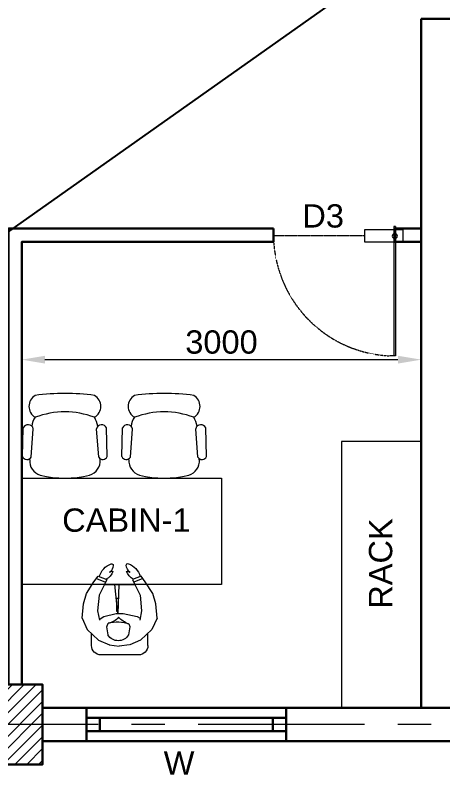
# Model space of a CAD drawing. Header units: millimetres. Extents: x 131588 to 161213, y -145881 to -124325.
# Drawn here: x 145288 to 148494, y -139390 to -133575 of the extents above; entities that cross this region are included whole.
import ezdxf

# ---------------------------------------------------------------- set-up
doc = ezdxf.new("R2010")
doc.units = ezdxf.units.MM
doc.header["$MEASUREMENT"] = 0
doc.linetypes.add('CENTER', pattern=[2, 1.25, -0.25, 0.25, -0.25])
doc.linetypes.add('DASHED2', pattern=[0.375, 0.25, -0.125])
for name, color, linetype, lineweight in [('CEN-1', 1, 'CENTER', 18), ('DIMENSION', 84, 'Continuous', 15), ('DIMLINE', 10, 'Continuous', 18), ('Furniture', 235, 'Continuous', 0), ('GLASS', 145, 'Continuous', 5), ('MAIN', 3, 'Continuous', 30), ('MAIN-4', 6, 'Continuous', 30), ('SEC', 253, 'Continuous', 15), ('TEXT', 4, 'Continuous', 13), ('TEXT-1', 7, 'Continuous', 20)]:
    doc.layers.add(name, color=color, linetype=linetype, lineweight=lineweight)
doc.layers.add('H', color=7, linetype='Continuous')
doc.styles.get("Standard").update_dxf_attribs({"font": ''})
doc.styles.get('Standard').set_extended_font_data('Arial')
doc.dimstyles.new('DIM-50', dxfattribs={"dimscale": 50, "dimtxt": 2.5, "dimasz": 2.5, "dimexe": 1.5, "dimexo": 0.05, "dimgap": 0.6, "dimtad": 1, "dimzin": 9, "dimdsep": 46, "dimtxsty": 'Standard', "dimcen": 0, "dimclrd": 32, "dimclre": 32, "dimadec": 0, "dimazin": 0, "dimtp": 0.1, "dimtm": 0.1, "dimtfac": 0.71, "dimtofl": 0, "dimtmove": 1, "dimatfit": 3, "dimfxl": 1, "dimtolj": 1, "dimtzin": 7, "dimlwd": -1, "dimlwe": -1, "dimarcsym": 1})

# ---------------------------------------------------------------- blocks, each defined once
blk = doc.blocks.new('rr')
at = {"layer": 'TEXT', "color": 7}
for p, q in [((298235, -105548.2), (298149.9, -105587.7)), ((298235, -105548.2), (298341.6, -105557.9)), ((298341.6, -105557.9), (298418.6, -105581.4)), ((298418.6, -105581.4), (298506.5, -105637.9)), ((298029.1, -105617.9), (298123, -105617.9)), ((298149.9, -105587.7), (298068.3, -105672.4)), ((298506.5, -105637.9), (298550.5, -105669.3)), ((297958.6, -105688.4), (297958.6, -105970.4)), ((298068.3, -105672.4), (298033.7, -105754.1)), ((298289.8, -105664.6), (298220.6, -105678.7)), ((298246.6, -105697.8), (298234.7, -105675.9)), ((298270.2, -105803), (298246.6, -105697.8)), ((298406, -105675.6), (298289.8, -105664.6)), ((298487.7, -105716.4), (298406, -105675.6)), ((298532, -105656.1), (298504, -105723.9)), ((298550.5, -105669.3), (298525.4, -105733.7)), ((298033.7, -105756.4), (298023.5, -105832.5)), ((298108.2, -105761), (298170.1, -105750.9)), ((298170.1, -105750.9), (298189.2, -105757.2)), ((298486.5, -105944.6), (298486.5, -105715.8)), ((298525.4, -105733.7), (298487.7, -105716.4)), ((298270.2, -105856.3), (298270.2, -105803)), ((298033.7, -105908.6), (298023.5, -105832.5)), ((298246.6, -105948.9), (298270.2, -105856.3)), ((298270.2, -105841.1), (298486.5, -105833.1)), ((298270.2, -105843.2), (298486.5, -105865.6)), ((298358.6, -105852.9), (298285, -105852.9)), ((298381.6, -105837), (298381.6, -105854.8)), ((298068.3, -105987.9), (298033.7, -105906.3)), ((298108.2, -105915.2), (298170.1, -105925.3)), ((298170.1, -105925.3), (298197.6, -105916.1)), ((298525.4, -105926.7), (298487.7, -105944)), ((298550.5, -105991.1), (298525.4, -105926.7)), ((298150, -106072.7), (298068.3, -105987.9)), ((298289.8, -105995.8), (298220.6, -105981.7)), ((298224.9, -105982.5), (298246.6, -105948.9)), ((298406, -105984.8), (298289.8, -105995.8)), ((298487.7, -105944), (298406, -105984.8)), ((298532, -106004.3), (298504, -105936.5)), ((298506.5, -106022.5), (298550.5, -105991.1)), ((298029.1, -106040.8), (298117, -106040.8)), ((298418.6, -106079), (298506.5, -106022.5)), ((298235, -106112.1), (298150, -106072.7)), ((298235, -106112.1), (298341.6, -106102.5)), ((298341.6, -106102.5), (298418.6, -106079))]:
    blk.add_line(p, q, dxfattribs=at)
for centre, major_axis, start_param, end_param in [((298029.1, -105688.4), (49.8, 49.8), 0.785398, 2.356194), ((298505.1, -105816.7), (104.9, 104.9), -0.421869, 0.489767), ((297965.9, -105848.8), (170.6, 170.6), -1.068373, -0.39635), ((298619.9, -105679.3), (73.6, 73.6), 2.838638, 3.585677), ((298571.7, -105768), (11.6, 11.6), -1.392775, 0.371356), ((298637.4, -105702), (55.2, 55.2), 3.067512, 3.856448), ((298154.8, -105840.4), (63.7, -63.7), 2.898963, 4.955018), ((298370.9, -105697.4), (135.1, 135.1), 2.703582, 3.183333), ((298632.8, -105768.2), (8.31, 8.31), 3.856448, 5.861316), ((298314.8, -105930.8), (83.5, 83.5), 1.454362, 2.231901), ((298619, -105978.6), (73.6, -73.6), 2.697508, 3.444547), ((298504.2, -105841.1), (104.9, -104.9), 5.793418, 6.705054), ((298636.5, -105955.9), (55.2, -55.2), 2.426738, 3.215673), ((298570.7, -105889.9), (11.6, -11.6), 5.911829, 7.67596), ((298631.8, -105889.7), (8.31, -8.31), 0.421869, 2.426738), ((298029.1, -105970.4), (49.8, -49.8), 3.926991, 5.497787)]:
    blk.add_ellipse(centre, major_axis=major_axis, ratio=1, start_param=start_param, end_param=end_param, dxfattribs=at)
blk = doc.blocks.new('3rerr')
at = {"layer": 'Furniture', "color": 0, "linetype": 'ByBlock'}
for p, q in [((299448.2, -105670.2), (299662.5, -105675.7)), ((299423.7, -105723.5), (299431.7, -105724.2)), ((299423.7, -105723.5), (299431.6, -105724)), ((299444.1, -105734.4), (299656.4, -105750.8)), ((299444.1, -106241.4), (299656.4, -106224.9)), ((299423.7, -106252.2), (299431.6, -106251.6)), ((299448.2, -106305.6), (299662.5, -106300.1))]:
    blk.add_line(p, q, dxfattribs=at)
for centre, radius, start, end in [((299459.4, -105703.1), 34.8, 108.71617, 243.95689), ((299647.6, -105712.3), 39.5, 282.86629, 67.84358), ((299414.1, -105833.7), 110.6, 85, 163.89134), ((299665.8, -105865.7), 126.3, 52.74074, 85.35287), ((299824.6, -105813.4), 95.4, 30.39269, 149.60731), ((300064.8, -105987.9), 779.2, 166.27501, 193.72499), ((299155.6, -105987.9), 627.5, 339.20895, 20.79105), ((298194, -105987.9), 1727.3, 352.59073, 7.40927), ((299414.1, -106142.1), 110.6, 196.10866, 275), ((299647.6, -106263.5), 39.5, 292.15642, 77.13371), ((299608, -105956.5), 287.5, 283.65482, 297.8506), ((299824.6, -106162.4), 95.4, 210.39269, 329.60731), ((299459.4, -106272.7), 34.8, 116.04311, 251.28383)]:
    blk.add_arc(centre, radius, start, end, dxfattribs=at)
blk = doc.blocks.new('gd1')
at = {"layer": 'GLASS', "color": 4, "linetype": 'DASHED2', "ltscale": 0.001}
blk.add_line((345380.4, -498507.9), (345380.4, -497801.8), dxfattribs=at)
at = {"layer": 'GLASS'}
for p, q in [((345331.4, -498507.9), (345429.4, -498507.9)), ((345331.4, -498801.8), (345331.4, -498507.9)), ((345429.4, -498507.9), (345429.4, -498801.8)), ((345429.4, -498801.8), (345331.4, -498801.8))]:
    blk.add_line(p, q, dxfattribs=at)
at = {"layer": 'GLASS', "color": 4}
for p, q in [((344453.9, -498744), (344453.9, -498702.2)), ((345453.9, -498732), (344453.9, -498732)), ((345453.9, -498744), (344453.9, -498744)), ((345453.9, -498744), (345453.9, -498732.3))]:
    blk.add_line(p, q, dxfattribs=at)
at = {"layer": 'GLASS', "color": 4, "linetype": 'DASHED2'}
blk.add_ellipse((345430.5, -498780.7), major_axis=(-687, 717.8), ratio=0.969274, start_param=-0.727797, end_param=0.74268, dxfattribs=at)
at = {"layer": 'GLASS', "extrusion": (8.38188e-23, -2.79396e-23, -1)}
blk.add_ellipse((345379.9, -498739.7), major_axis=(-13.9, 13.9), ratio=1, start_param=6.283185307179586, end_param=12.56637061435917, dxfattribs=at)
blk = doc.blocks.new('*D459')
at = {"layer": 'Defpoints', "color": 0, "ltscale": 100, "transparency": 16777216}
for p in [(145334.6, -136160.8), (148334.6, -136160.8), (148334.6, -136160.8)]:
    blk.add_point(p, dxfattribs=at)
at = {"layer": 'DIMLINE', "color": 32, "linetype": 'ByBlock', "ltscale": 100, "transparency": 16777216}
for p, q in [((145334.6, -136157.3), (145334.6, -136055.8)), ((148334.6, -136157.3), (148334.6, -136055.8)), ((145509.6, -136160.8), (148159.6, -136160.8))]:
    blk.add_line(p, q, dxfattribs=at)
at = {"layer": 'DIMLINE', "color": 32, "ltscale": 100, "transparency": 16777216}
for points in [[(145509.6, -136131.6), (145509.6, -136190), (145334.6, -136160.8)], [(148159.6, -136131.6), (148159.6, -136190), (148334.6, -136160.8)]]:
    blk.add_solid(points, dxfattribs=at)
at = {"layer": 'DIMLINE', "color": 0, "ltscale": 100, "transparency": 16777216, "insert": (146834.6, -136029.4), "char_height": 175, "attachment_point": 5}
blk.add_mtext('\\A1;3000', dxfattribs=at)

msp = doc.modelspace()

# ---------------------------------------------------------------- hatches: boundary and pattern name
at = {"layer": 'SEC', "ltscale": 100}
h = msp.add_hatch(dxfattribs=at)
h.set_pattern_fill('ANSI31', color=8, scale=500)
h.set_pattern_definition([(45, (77774.82, -119736.33), (-44.194174, 44.194174), [])])
h.paths.add_polyline_path([(144991.578, -138601.052), (145491.578, -138601.052), (145491.578, -139201.052), (144991.578, -139201.052)])

# ---------------------------------------------------------------- linework, layer by layer
at = {"layer": 'CEN-1', "ltscale": 1000}
msp.add_lwpolyline([(133909.578, -125901.052), (153909.578, -125901.052), (153909.578, -138901.052), (133909.578, -138901.052)], close=True, dxfattribs=at)
at = {"layer": 'H', "ltscale": 100}
msp.add_line((131587.724, -144849.794), (160612.243, -124325.313), dxfattribs=at)
at = {"layer": 'MAIN', "color": 5, "ltscale": 100}
for p, q in [((147320.078, -138851.052), (145820.078, -138851.052)), ((147320.078, -138951.052), (145820.078, -138951.052))]:
    msp.add_line(p, q, dxfattribs=at)
at = {"layer": 'MAIN', "color": 6}
for points in [[(145234.578, -138601.052), (145234.578, -135176.052), (147224.502, -135176.052)], [(148134.578, -135176.052), (148334.578, -135176.052)], [(145334.578, -138601.052), (145334.578, -135276.052), (147224.502, -135276.052)], [(148134.578, -135276.052), (148334.578, -135276.052)]]:
    msp.add_lwpolyline(points, dxfattribs=at)
at = {"layer": 'MAIN', "color": 0, "lineweight": 20}
for points in [[(147734.578, -136776.052), (147734.578, -138776.052), (148334.578, -138776.052), (148334.578, -136776.052)], [(145334.578, -137050.528), (146834.578, -137050.528), (146834.578, -137850.528), (145334.578, -137850.528)]]:
    msp.add_lwpolyline(points, close=True, dxfattribs=at)
at = {"layer": 'MAIN', "ltscale": 100}
msp.add_lwpolyline([(144991.578, -138601.052), (145491.578, -138601.052), (145491.578, -139201.052), (144991.578, -139201.052)], close=True, dxfattribs=at)
at = {"layer": 'MAIN', "color": 5, "ltscale": 100}
for points in [[(147320.078, -138776.052), (145820.078, -138776.052), (145820.078, -139026.052), (147320.078, -139026.052)], [(147220.078, -138851.052), (145920.078, -138851.052), (145920.078, -138951.052), (147220.078, -138951.052)]]:
    msp.add_lwpolyline(points, close=True, dxfattribs=at)
at = {"layer": 'MAIN-4', "ltscale": 1000}
for p, q in [((148334.578, -138776.052), (148334.578, -133601.052)), ((148584.578, -133601.052, 0), (148334.578, -133601.052, 0)), ((147224.502, -135276.052, 0), (147224.502, -135176.052, 0)), ((148134.578, -135276.052), (148134.578, -135176.052))]:
    msp.add_line(p, q, dxfattribs=at)
for points in [[(145491.578, -138776.052), (150659.578, -138776.052)], [(145491.578, -139026.052), (150659.578, -139026.052)]]:
    msp.add_lwpolyline(points, dxfattribs=at)

# ---------------------------------------------------------------- block references
at = {"layer": 'DIMENSION', "color": 0, "linetype": 'Continuous', "lineweight": 0, "extrusion": (2.30152e-07, 5.25887e-07, 1), "xscale": 0.9719561145201425, "yscale": 0.9719561145201425, "zscale": 0.9719561145201425, "rotation": 89.99999248500626}
msp.add_blockref('gd1', (-336617.068, -470926.33, -0.037), dxfattribs=at)
at = {"layer": 'MAIN', "linetype": 'ByBlock', "lineweight": 20, "rotation": 90.00000000000001}
for p in [(39671.176, -436336.099), (40416.068, -436336.099)]:
    msp.add_blockref('3rerr', p, dxfattribs=at)
at = {"layer": 'MAIN', "linetype": 'ByBlock', "lineweight": 20, "xscale": -1, "rotation": 270}
msp.add_blockref('rr', (251899.935, -436337.029), dxfattribs=at)

# ---------------------------------------------------------------- texts
at = {"layer": 'TEXT-1', "char_height": 175, "width": 259.85607, "attachment_point": 3}
for s, insert in [('\\pxqc;D3', (147727.846, -134993.389, 0)), ('\\pxqc;W', (146646.077, -139103.465))]:
    msp.add_mtext(s, dxfattribs=dict(at, insert=insert))
at = {"layer": 'TEXT-1', "insert": (145638.645, -137278.633), "char_height": 175, "attachment_point": 1}
msp.add_mtext('CABIN-1', dxfattribs=at)
at = {"layer": 'TEXT-1', "insert": (147941.553, -138031.857), "char_height": 175, "width": 481.13063, "attachment_point": 1, "rotation": 90}
msp.add_mtext('RACK', dxfattribs=at)

# ---------------------------------------------------------------- dimensions: what is measured, and where the dimension line sits
at = {"layer": 'DIMLINE', "ltscale": 100}
dim = msp.add_linear_dim(base=(148334.578, -136160.788), p1=(145334.578, -136160.788), p2=(148334.578, -136160.788), dimstyle='DIM-50', override={"dimscale": 70, "dimtofl": 1}, dxfattribs=at)
dim.commit()
dim.dimension.update_dxf_attribs({"geometry": '*D459', "text_midpoint": (146834.578, -136029.378)})

doc.saveas('drawing.dxf')
